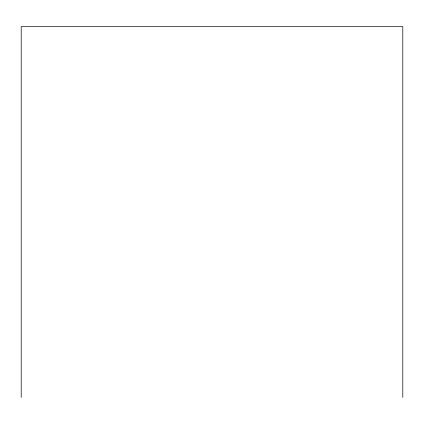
<?xml version="1.0" encoding="UTF-8"?>
<svg xmlns="http://www.w3.org/2000/svg" width="424" height="424" viewBox="0 0 424 424"><rect width="100%" height="100%" fill="white"/><g stroke="black" fill="none" stroke-linecap="round" stroke-linejoin="round"><path stroke-width="0.64" d="M402.8 397.447L402.8 26.553L21.2 26.553L21.2 397.447"/></g></svg>
